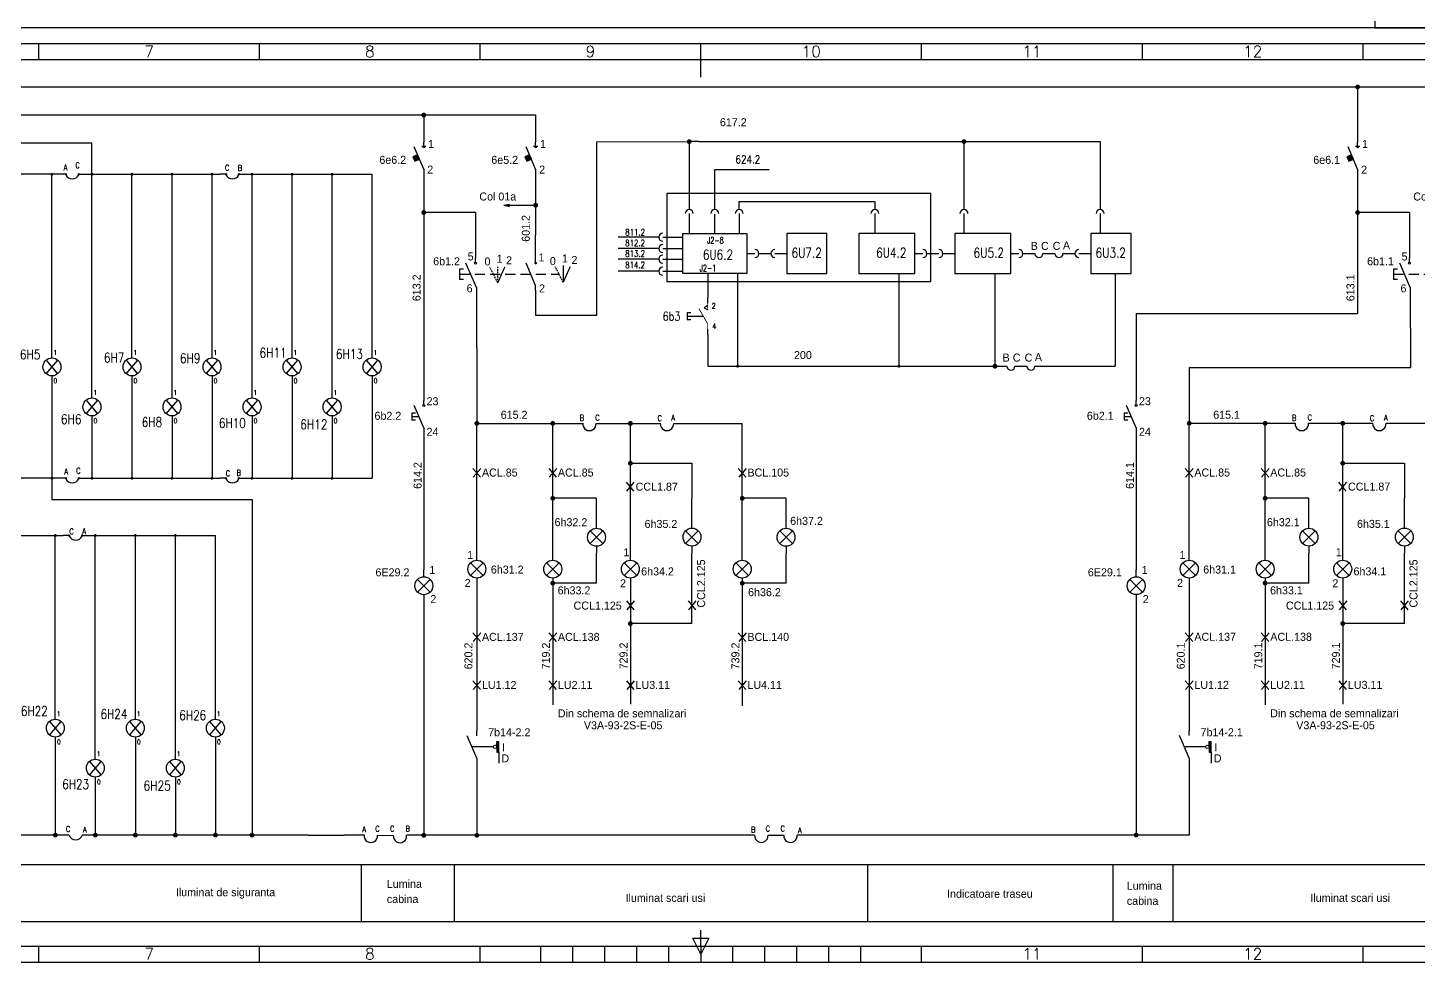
# Model space of a CAD drawing. Header units: millimetres. Extents: x 779 to 5457, y 14 to 905.
# Drawn here: x 1199.4 to 1633.7, y 313.4 to 607.9 of the extents above; entities that cross this region are included whole.
import ezdxf
from ezdxf.enums import TextEntityAlignment as Align

# ---------------------------------------------------------------- set-up
doc = ezdxf.new("R2010")
doc.units = ezdxf.units.MM
doc.linetypes.add('DASHED', pattern=[0.75, 0.5, -0.25])
doc.linetypes.add('HIDDEN2', pattern=[4.7625, 3.175, -1.5875])
doc.styles.add('ISO', font='SIMPLEX.shx')
doc.styles.add('ROMANS', font='ROMANS.shx', dxfattribs={"width": 0.8})

# ---------------------------------------------------------------- blocks, each defined once
blk = doc.blocks.new('6a4')
at = {"color": 70}
for p, q in [((-837.34, 287), (-837.34, 292)), ((-768.39, 287), (-768.39, 292)), ((-699.45, 287), (-699.45, 292)), ((-630.5, 281.53), (-630.5, 292)), ((-561.56, 287), (-561.56, 292)), ((-492.62, 287), (-492.62, 292)), ((-423.67, 287), (-423.67, 292)), ((-630.5, 10), (-630.5, 15)), ((-837.34, 5), (-837.34, 10)), ((-768.39, 5), (-768.39, 10)), ((-699.45, 5), (-699.45, 10)), ((-680.5, 5), (-680.5, 10)), ((-670.5, 5), (-670.5, 10)), ((-660.5, 5), (-660.5, 10)), ((-650.5, 5), (-650.5, 10)), ((-640.5, 5), (-640.5, 10)), ((-630.5, 7.5), (-633, 12.5)), ((-633, 12.5), (-628, 12.5)), ((-628, 12.5), (-630.5, 7.5)), ((-630.5, 10), (-630.5, 5)), ((-620.5, 5), (-620.5, 10)), ((-610.5, 5), (-610.5, 10)), ((-600.5, 5), (-600.5, 10)), ((-590.5, 5), (-590.5, 10)), ((-580.5, 5), (-580.5, 10)), ((-561.56, 5), (-561.56, 10)), ((-492.62, 5), (-492.62, 10)), ((-423.67, 5), (-423.67, 10))]:
    blk.add_line(p, q, dxfattribs=at)
at = {"color": 240}
for points in [[(0, 0), (0, 297), (-1261, 297), (-1261, 0)], [(-5, 5), (-5, 292), (-1256, 292), (-1256, 5)]]:
    blk.add_lwpolyline(points, close=True, dxfattribs=at)
at = {"color": 70}
blk.add_lwpolyline([(-1251, 287), (-1251, 10), (-10, 10), (-10, 287)], close=True, dxfattribs=at)
at = {"color": 50, "style": 'ISO'}
for s, p in [('7', (-802.86, 289.59)), ('8', (-733.92, 289.59)), ('9', (-664.98, 289.59)), ('10', (-596.03, 289.59)), ('11', (-527.09, 289.59)), ('12', (-458.14, 289.59)), ('7', (-802.86, 7.59)), ('8', (-733.92, 7.59)), ('11', (-527.09, 7.59)), ('12', (-458.14, 7.59))]:
    blk.add_text(s, height=3.5, dxfattribs=at).set_placement(p, align=Align.MIDDLE)
blk = doc.blocks.new('BILUTA')
at = {"linetype": 'Continuous', "flags": 128}
blk.add_lwpolyline([(-0.225, 0, 0.45, 0.45, 1), (0.225, 0, 0.45, 0.45, 1)], format="xyseb", close=True, dxfattribs=at)
blk = doc.blocks.new('BUT-REV')
at = {"linetype": 'Continuous'}
for p, q in [((0, -2.5), (0, 0)), ((0, -3.63), (-1.69, -4.63)), ((-1.69, -4.63), (0.01, -5.65)), ((-9.39, -6.89), (-9.39, -10.11)), ((-7.74, -6.89), (-9.39, -6.89)), ((-9.39, -8.5), (-2.27, -8.48)), ((-7.74, -10.11), (-9.39, -10.11)), ((0, -17), (0, -14.5))]:
    blk.add_line(p, q, dxfattribs=at)
at = {"linetype": 'Continuous', "const_width": 0.4, "flags": 128}
blk.add_lwpolyline([(0, -12), (-4.04, -5)], dxfattribs=at)
at = {"linetype": 'Continuous', "const_width": 0.4}
for points in [[(0, -5.71), (0, -2.5)], [(0, -14.5), (0, -12)]]:
    blk.add_lwpolyline(points, dxfattribs=at)
at = {"linetype": 'Continuous', "style": 'ROMANS', "width": 0.8}
for tag, p in [('1', (1.8, -5.02)), ('2', (2.09, -14.29))]:
    blk.add_attdef(tag, p, '', height=2.5, dxfattribs=at)
blk.add_attdef('P1', text='', height=4, dxfattribs=at).set_placement((-12.44, -8.54), align=Align.MIDDLE_RIGHT)

msp = doc.modelspace()

# ---------------------------------------------------------------- hatches: boundary and pattern name
for points in [[(1346.48, 384.9), (1345.88, 384.9), (1345.88, 383.23), (1346.48, 383.23)], [(1346.48, 383.23), (1345.88, 383.23), (1345.88, 381.55), (1346.48, 381.55)], [(1568.99, 384.92), (1568.4, 384.92), (1568.4, 383.24), (1568.99, 383.24)], [(1568.99, 383.24), (1568.4, 383.24), (1568.4, 381.56), (1568.99, 381.56)]]:
    msp.add_hatch(color=1).paths.add_polyline_path(points)

# ---------------------------------------------------------------- linework, layer by layer
at = {"color": 1}
for p, q in [((831.09, 589.49), (1304.25, 589.49)), ((1304.25, 589.49), (1373.42, 589.49)), ((1373.42, 589.49), (1649.71, 589.49)), ((1614.75, 589.46), (1614.75, 572.24)), ((1148.1, 580.7), (1280.72, 580.7)), ((1280.72, 580.7), (1358, 580.7)), ((1323.04, 580.67), (1323.04, 572.24)), ((1358, 580.7), (1358, 572.24)), ((1148.1, 572), (1206.91, 572)), ((1206.91, 572), (1219.41, 572)), ((1219.41, 494.67), (1219.41, 572)), ((1323.04, 563.74), (1320.04, 570.74)), ((1322.41, 570.99), (1323.67, 570.99)), ((1323.04, 570.99), (1323.04, 572.24)), ((1358, 563.74), (1355, 570.74)), ((1357.37, 570.99), (1358.63, 570.99)), ((1358, 570.99), (1358, 572.24)), ((1377.14, 572.34), (1405.6, 572.38)), ((1377.14, 561.37), (1377.14, 572.34)), ((1405.98, 572.38), (1405.98, 551.13)), ((1408.96, 572.38), (1405.98, 572.38)), ((1408.96, 572.38), (1534.29, 572.38)), ((1491.79, 572.38), (1491.79, 551.41)), ((1534.29, 572.38), (1534.29, 551.13)), ((1614.75, 563.74), (1611.75, 570.74)), ((1614.12, 570.99), (1615.38, 570.99)), ((1614.75, 570.99), (1614.75, 572.24)), ((1209.41, 562.17), (1155.72, 562.17)), ((1206.91, 507.17), (1206.91, 562.17)), ((1211.1, 562.17), (1209.41, 562.17)), ((1211.07, 562.42), (1211.48, 561.95)), ((1211.07, 561.95), (1211.46, 562.4)), ((1215.5, 562.42), (1215.1, 561.95)), ((1215.5, 561.95), (1215.12, 562.4)), ((1215.48, 562.17), (1219.41, 562.17)), ((1219.41, 562.17), (1259.41, 562.17)), ((1231.91, 507.17), (1231.91, 562.17)), ((1244.41, 494.67), (1244.41, 562.17)), ((1256.91, 507.17), (1256.91, 562.17)), ((1261.1, 562.17), (1259.41, 562.17)), ((1261.07, 562.42), (1261.48, 561.95)), ((1261.07, 561.95), (1261.46, 562.4)), ((1265.5, 562.42), (1265.1, 561.95)), ((1265.5, 561.95), (1265.12, 562.4)), ((1265.48, 562.17), (1269.41, 562.17)), ((1269.41, 494.67), (1269.41, 562.17)), ((1269.41, 562.17), (1306.91, 562.17)), ((1281.91, 507.17), (1281.91, 562.17)), ((1294.41, 494.67), (1294.41, 562.17)), ((1306.91, 507.17), (1306.91, 562.17)), ((1323.04, 563.74), (1323.04, 562.24)), ((1323.04, 562.24), (1323.04, 518.63)), ((1358, 562.24), (1357.99, 543.09)), ((1358, 563.74), (1358, 562.24)), ((1377.14, 542.97), (1377.14, 561.37)), ((1413.96, 563.68), (1430.96, 563.68)), ((1413.96, 551.13), (1413.96, 563.68)), ((1614.75, 563.74), (1614.75, 562.24)), ((1614.75, 562.24), (1614.75, 518.63)), ((1481.46, 556.13), (1398.96, 556.13)), ((1398.96, 556.13), (1398.96, 528.63)), ((1481.46, 528.63), (1481.46, 556.13)), ((1348.09, 552.48), (1349.88, 552.85)), ((1348.09, 552.48), (1357.99, 552.48)), ((1348.09, 552.48), (1349.88, 552.12)), ((1421.6, 553.63), (1463.96, 553.63)), ((1421.6, 551.13), (1421.6, 553.63)), ((1463.96, 553.63), (1463.96, 551.13)), ((1339.23, 550.23), (1323.04, 550.23)), ((1339.23, 550.23), (1339.23, 535.92)), ((1405.98, 549.88), (1405.98, 543.63)), ((1413.96, 543.63), (1413.96, 549.69)), ((1421.6, 549.88), (1421.6, 543.63)), ((1463.96, 549.88), (1463.96, 543.63)), ((1491.79, 549.88), (1491.79, 543.63)), ((1534.29, 549.88), (1534.29, 543.63)), ((1630.93, 550.22), (1614.75, 550.22)), ((1630.93, 550.22), (1630.93, 535.91)), ((1357.99, 535.93), (1357.99, 543.09)), ((1377.14, 518.17), (1377.14, 542.97)), ((1396.43, 542.51), (1383.76, 542.51)), ((1396.43, 538.94), (1383.76, 538.94)), ((1397.68, 542.51), (1403.93, 542.51)), ((1397.68, 538.94), (1403.93, 538.94)), ((1339.58, 526.58), (1336.23, 534.42)), ((1339.23, 534.67), (1339.23, 535.92)), ((1357.99, 527.43), (1354.99, 534.43)), ((1357.99, 534.68), (1357.99, 535.93)), ((1396.43, 535.64), (1383.76, 535.64)), ((1397.68, 535.64), (1403.93, 535.64)), ((1423.96, 537.38), (1426.46, 537.38)), ((1427.71, 537.38), (1431.46, 537.38)), ((1432.71, 537.38), (1436.46, 537.38)), ((1476.46, 537.38), (1478.96, 537.38)), ((1480.21, 537.38), (1483.96, 537.38)), ((1485.21, 537.38), (1488.96, 537.38)), ((1506.46, 537.38), (1508.96, 537.38)), ((1510.21, 537.38), (1513.96, 537.38)), ((1516.46, 537.38), (1520.21, 537.38)), ((1522.71, 537.38), (1526.46, 537.38)), ((1527.71, 537.38), (1531.46, 537.38)), ((1631.29, 526.58), (1627.93, 534.41)), ((1630.93, 534.66), (1630.93, 535.91)), ((1334.23, 532.53), (1334.23, 529.3)), ((1335.48, 532.53), (1334.23, 532.53)), ((1396.43, 531.87), (1383.76, 531.87)), ((1397.68, 531.87), (1403.93, 531.87)), ((1411.74, 531.13), (1411.74, 523.63)), ((1421.08, 531.13), (1421.08, 523.63)), ((1471.46, 531.13), (1471.46, 523.63)), ((1501.46, 531.13), (1501.46, 523.63)), ((1538.96, 531.13), (1538.96, 523.63)), ((1625.93, 532.52), (1625.93, 529.3)), ((1627.18, 532.52), (1625.93, 532.52)), ((1335.48, 529.3), (1334.23, 529.3)), ((1339.6, 507.99), (1339.58, 526.58)), ((1357.99, 525.93), (1357.99, 527.43)), ((1357.99, 525.93), (1357.99, 518.17)), ((1398.96, 528.63), (1481.46, 528.63)), ((1627.18, 529.3), (1625.93, 529.3)), ((1631.31, 501.81), (1631.29, 526.58)), ((1421.08, 523.63), (1421.08, 501.95)), ((1471.46, 523.63), (1471.46, 502.4)), ((1501.46, 523.63), (1501.46, 502.17)), ((1538.96, 523.63), (1538.96, 502.17)), ((1323.04, 518.63), (1323.04, 503.82)), ((1357.99, 518.17), (1377.14, 518.17)), ((1545.58, 518.63), (1545.58, 491.43)), ((1545.58, 518.63), (1614.75, 518.63)), ((1411.74, 512), (1411.74, 502.17)), ((1205.06, 504.08), (1208.68, 499.81)), ((1205.11, 499.82), (1208.75, 504.08)), ((1206.91, 504.77), (1206.91, 507.17)), ((1230.06, 504.08), (1233.68, 499.81)), ((1230.11, 499.82), (1233.75, 504.08)), ((1231.91, 504.77), (1231.91, 507.17)), ((1255.06, 504.08), (1258.68, 499.81)), ((1255.11, 499.82), (1258.75, 504.08)), ((1256.91, 504.77), (1256.91, 507.17)), ((1280.06, 504.08), (1283.68, 499.81)), ((1280.11, 499.82), (1283.75, 504.08)), ((1281.91, 504.77), (1281.91, 507.17)), ((1305.06, 504.08), (1308.68, 499.81)), ((1305.11, 499.82), (1308.75, 504.08)), ((1306.91, 504.77), (1306.91, 507.17)), ((1323.04, 503.82), (1323.05, 497.47)), ((1339.6, 507.99), (1339.61, 501.79)), ((1339.63, 501.79), (1339.63, 484.32)), ((1411.74, 502.17), (1505.21, 502.17)), ((1507.71, 502.17), (1511.46, 502.17)), ((1513.96, 502.17), (1538.96, 502.17)), ((1562.14, 501.81), (1562.14, 484.34)), ((1562.14, 501.81), (1631.31, 501.81)), ((1206.91, 499.17), (1206.91, 497.17)), ((1206.91, 497.17), (1206.91, 460.56)), ((1231.91, 499.17), (1231.91, 497.17)), ((1231.91, 497.17), (1231.91, 467.17)), ((1256.91, 499.17), (1256.91, 497.17)), ((1256.91, 497.17), (1256.91, 467.17)), ((1281.91, 499.17), (1281.91, 497.17)), ((1281.91, 497.17), (1281.91, 467.17)), ((1306.91, 499.17), (1306.91, 497.17)), ((1306.91, 497.17), (1306.91, 467.17)), ((1323.05, 497.47), (1323.07, 491.42)), ((1217.56, 491.58), (1221.18, 487.31)), ((1217.61, 487.32), (1221.25, 491.58)), ((1219.41, 492.27), (1219.41, 494.67)), ((1242.56, 491.58), (1246.18, 487.31)), ((1242.61, 487.32), (1246.25, 491.58)), ((1244.41, 492.27), (1244.41, 494.67)), ((1267.56, 491.58), (1271.18, 487.31)), ((1267.61, 487.32), (1271.25, 491.58)), ((1269.41, 492.27), (1269.41, 494.67)), ((1292.56, 491.58), (1296.18, 487.31)), ((1292.61, 487.32), (1296.25, 491.58)), ((1294.41, 492.27), (1294.41, 494.67)), ((1323.07, 490.17), (1323.07, 491.42)), ((1545.58, 490.18), (1545.58, 491.43)), ((1219.41, 486.67), (1219.41, 484.67)), ((1244.41, 486.67), (1244.41, 484.67)), ((1269.41, 486.67), (1269.41, 467.17)), ((1294.41, 486.67), (1294.41, 484.67)), ((1320.47, 487.51), (1319.32, 487.51)), ((1319.32, 487.51), (1319.32, 485.33)), ((1319.32, 486.42), (1321.57, 486.42)), ((1541.83, 487.52), (1541.83, 485.34)), ((1542.98, 487.52), (1541.83, 487.52)), ((1541.83, 486.43), (1544.08, 486.43)), ((1219.41, 484.67), (1219.41, 467.17)), ((1244.41, 484.67), (1244.41, 467.17)), ((1294.41, 484.67), (1294.41, 467.17)), ((1320.47, 485.33), (1319.32, 485.33)), ((1323.07, 482.92), (1323.07, 481.42)), ((1339.63, 441.57), (1339.63, 484.32)), ((1339.63, 484.32), (1347.83, 484.32)), ((1347.83, 484.32), (1372.69, 484.32)), ((1363.34, 441.57), (1363.34, 484.32)), ((1376.87, 484.32), (1396.93, 484.32)), ((1387.58, 441.57), (1387.58, 484.32)), ((1401.11, 484.32), (1422.53, 484.32)), ((1422.53, 441.57), (1422.53, 484.32)), ((1542.98, 485.34), (1541.83, 485.34)), ((1545.58, 482.93), (1545.58, 481.43)), ((1562.14, 441.58), (1562.14, 484.34)), ((1562.14, 484.34), (1570.34, 484.34)), ((1570.34, 484.34), (1595.2, 484.34)), ((1585.85, 441.58), (1585.85, 484.34)), ((1599.38, 484.34), (1619.44, 484.34)), ((1610.09, 441.58), (1610.09, 484.34)), ((1623.62, 484.34), (1645.04, 484.34)), ((1323.07, 481.42), (1323.07, 453.85)), ((1545.58, 481.43), (1545.58, 453.87)), ((1338.39, 470.23), (1340.73, 467.48)), ((1340.86, 470.23), (1338.52, 467.48)), ((1362.1, 470.23), (1364.45, 467.48)), ((1364.57, 470.23), (1362.23, 467.48)), ((1387.58, 471.86), (1406.83, 471.86)), ((1406.83, 471.86), (1406.83, 471.86)), ((1406.83, 471.86), (1406.83, 460.93)), ((1421.29, 470.23), (1423.64, 467.48)), ((1423.77, 470.23), (1421.42, 467.48)), ((1560.9, 470.24), (1563.24, 467.49)), ((1563.37, 470.24), (1561.03, 467.49)), ((1584.61, 470.24), (1586.96, 467.49)), ((1587.09, 470.24), (1584.74, 467.49)), ((1610.09, 471.87), (1629.34, 471.87)), ((1629.34, 471.87), (1629.34, 460.94)), ((1629.34, 471.87), (1629.34, 471.87)), ((1209.41, 467.17), (1148.1, 467.17)), ((1211.1, 467.17), (1209.41, 467.17)), ((1211.07, 467.42), (1211.48, 466.95)), ((1211.07, 466.95), (1211.46, 467.4)), ((1215.5, 467.42), (1215.1, 466.95)), ((1215.5, 466.95), (1215.12, 467.4)), ((1215.48, 467.17), (1219.41, 467.17)), ((1219.41, 467.17), (1259.41, 467.17)), ((1261.1, 467.17), (1259.41, 467.17)), ((1261.07, 467.42), (1261.48, 466.95)), ((1261.07, 466.95), (1261.46, 467.4)), ((1265.5, 467.42), (1265.1, 466.95)), ((1265.5, 466.95), (1265.12, 467.4)), ((1265.48, 467.17), (1269.41, 467.17)), ((1269.41, 467.17), (1306.91, 467.17)), ((1386.24, 465.9), (1388.58, 463.15)), ((1388.71, 465.9), (1386.36, 463.15)), ((1608.75, 465.91), (1611.09, 463.16)), ((1611.22, 465.91), (1608.88, 463.16)), ((1206.91, 460.56), (1269.41, 460.56)), ((1269.41, 460.56), (1269.41, 355.66)), ((1377.01, 460.9), (1363.34, 460.9)), ((1377.01, 451.54), (1377.01, 460.9)), ((1406.83, 451.58), (1406.83, 460.93)), ((1436.2, 460.9), (1422.53, 460.9)), ((1436.2, 451.54), (1436.2, 460.9)), ((1599.52, 460.91), (1585.85, 460.91)), ((1599.52, 451.56), (1599.52, 460.91)), ((1629.34, 451.59), (1629.34, 460.94)), ((1323.07, 453.85), (1323.07, 438.59)), ((1545.58, 453.87), (1545.58, 438.6)), ((1170.46, 449.28), (1210.46, 449.28)), ((1207.96, 394.28), (1207.96, 449.28)), ((1212.15, 449.28), (1210.46, 449.28)), ((1212.13, 449.53), (1212.53, 449.07)), ((1212.13, 449.07), (1212.51, 449.51)), ((1216.56, 449.53), (1216.15, 449.07)), ((1216.56, 449.07), (1216.17, 449.51)), ((1216.53, 449.28), (1220.46, 449.28)), ((1220.46, 381.78), (1220.46, 449.28)), ((1220.46, 449.28), (1257.96, 449.28)), ((1232.96, 394.28), (1232.96, 449.28)), ((1245.46, 381.78), (1245.46, 449.28)), ((1257.96, 394.28), (1257.96, 449.28)), ((1378.99, 446.76), (1375.03, 450.72)), ((1378.99, 450.72), (1375.03, 446.76)), ((1408.81, 450.75), (1404.85, 446.8)), ((1408.81, 446.8), (1404.85, 450.75)), ((1438.18, 450.72), (1434.22, 446.76)), ((1438.18, 446.76), (1434.22, 450.72)), ((1601.5, 450.74), (1597.54, 446.78)), ((1601.5, 446.78), (1597.54, 450.74)), ((1631.32, 446.81), (1627.36, 450.77)), ((1631.32, 450.77), (1627.36, 446.81)), ((1377.01, 445.94), (1377.01, 443.74)), ((1377.01, 434.39), (1377.01, 443.74)), ((1406.83, 445.98), (1406.83, 443.77)), ((1406.83, 421.75), (1406.83, 443.77)), ((1436.2, 445.94), (1436.2, 443.74)), ((1436.2, 434.39), (1436.2, 443.74)), ((1599.52, 445.96), (1599.52, 443.76)), ((1599.52, 434.4), (1599.52, 443.76)), ((1629.34, 445.99), (1629.34, 443.79)), ((1629.34, 421.77), (1629.34, 443.79)), ((1341.61, 436.79), (1337.65, 440.75)), ((1341.61, 440.75), (1337.65, 436.79)), ((1365.32, 440.75), (1361.36, 436.79)), ((1365.32, 436.79), (1361.36, 440.75)), ((1389.56, 436.79), (1385.6, 440.75)), ((1389.56, 440.75), (1385.6, 436.79)), ((1424.51, 436.79), (1420.55, 440.75)), ((1424.51, 440.75), (1420.55, 436.79)), ((1564.12, 440.76), (1560.16, 436.8)), ((1564.12, 436.8), (1560.16, 440.76)), ((1587.83, 436.8), (1583.87, 440.76)), ((1587.83, 440.76), (1583.87, 436.8)), ((1612.07, 440.76), (1608.11, 436.8)), ((1612.07, 436.8), (1608.11, 440.76)), ((1325.05, 431.61), (1321.09, 435.57)), ((1325.05, 435.57), (1321.09, 431.61)), ((1323.07, 436.39), (1323.07, 438.59)), ((1339.63, 435.97), (1339.63, 433.77)), ((1363.34, 435.97), (1363.34, 433.77)), ((1377.01, 434.39), (1363.34, 434.39)), ((1387.58, 435.97), (1387.58, 433.77)), ((1422.53, 435.97), (1422.53, 433.77)), ((1436.2, 434.39), (1422.53, 434.39)), ((1547.56, 435.58), (1543.6, 431.62)), ((1547.56, 431.62), (1543.6, 435.58)), ((1545.58, 436.4), (1545.58, 438.6)), ((1562.14, 435.98), (1562.14, 433.78)), ((1585.85, 435.98), (1585.85, 433.78)), ((1599.52, 434.4), (1585.85, 434.4)), ((1610.09, 435.98), (1610.09, 433.78)), ((1323.07, 430.79), (1323.07, 355.62)), ((1339.63, 433.77), (1339.63, 388.23)), ((1363.34, 433.77), (1363.34, 396.32)), ((1387.58, 433.77), (1387.58, 396.55)), ((1422.53, 433.77), (1422.53, 396.1)), ((1545.58, 430.8), (1545.58, 355.63)), ((1562.14, 433.78), (1562.14, 388.24)), ((1585.85, 433.78), (1585.85, 396.34)), ((1610.09, 433.78), (1610.09, 396.56)), ((1386.35, 428.84), (1388.69, 426.09)), ((1388.82, 428.84), (1386.47, 426.09)), ((1405.6, 428.84), (1407.94, 426.09)), ((1408.07, 428.84), (1405.73, 426.09)), ((1608.86, 428.85), (1611.2, 426.1)), ((1611.33, 428.85), (1608.99, 426.1)), ((1628.11, 428.85), (1630.45, 426.1)), ((1630.58, 428.85), (1628.24, 426.1)), ((1406.83, 421.75), (1387.58, 421.75)), ((1629.34, 421.77), (1610.09, 421.77)), ((1338.39, 418.88), (1340.73, 416.13)), ((1340.86, 418.88), (1338.52, 416.13)), ((1362.1, 418.88), (1364.45, 416.13)), ((1364.57, 418.88), (1362.23, 416.13)), ((1421.29, 418.88), (1423.64, 416.13)), ((1423.77, 418.88), (1421.42, 416.13)), ((1560.9, 418.89), (1563.24, 416.14)), ((1563.37, 418.89), (1561.03, 416.14)), ((1584.61, 418.89), (1586.96, 416.14)), ((1587.09, 418.89), (1584.74, 416.14)), ((1338.39, 403.86), (1340.73, 401.11)), ((1340.86, 403.86), (1338.52, 401.11)), ((1362.1, 403.86), (1364.45, 401.11)), ((1364.58, 403.86), (1362.23, 401.11)), ((1386.35, 403.86), (1388.69, 401.11)), ((1388.82, 403.86), (1386.47, 401.11)), ((1421.3, 403.86), (1423.64, 401.11)), ((1423.77, 403.86), (1421.42, 401.11)), ((1560.9, 403.87), (1563.25, 401.12)), ((1563.37, 403.87), (1561.03, 401.12)), ((1584.62, 403.87), (1586.96, 401.12)), ((1587.09, 403.87), (1584.74, 401.12)), ((1608.86, 403.87), (1611.2, 401.12)), ((1611.33, 403.87), (1608.99, 401.12)), ((1206.12, 391.2), (1209.74, 386.93)), ((1206.17, 386.94), (1209.81, 391.19)), ((1207.96, 391.89), (1207.96, 394.28)), ((1231.12, 391.2), (1234.74, 386.93)), ((1231.17, 386.94), (1234.81, 391.19)), ((1232.96, 391.89), (1232.96, 394.28)), ((1256.12, 391.2), (1259.74, 386.93)), ((1256.17, 386.94), (1259.81, 391.19)), ((1257.96, 391.89), (1257.96, 394.28)), ((1339.63, 379.73), (1336.63, 386.73)), ((1339.63, 386.73), (1339.63, 388.23)), ((1562.14, 379.74), (1559.14, 386.74)), ((1562.14, 386.74), (1562.14, 388.24)), ((1207.96, 386.29), (1207.96, 384.28)), ((1207.96, 384.28), (1207.96, 355.66)), ((1232.96, 386.29), (1232.96, 384.28)), ((1232.96, 384.28), (1232.96, 355.66)), ((1257.96, 386.29), (1257.96, 384.28)), ((1257.96, 384.28), (1257.96, 355.66)), ((1344.76, 383.23), (1338.13, 383.23)), ((1345.88, 383.23), (1345.88, 384.9)), ((1345.88, 384.9), (1346.48, 384.9)), ((1346.48, 383.23), (1345.88, 383.23)), ((1346.48, 383.23), (1345.88, 383.23)), ((1345.88, 383.23), (1345.88, 381.55)), ((1346.48, 381.53), (1346.48, 384.9)), ((1567.27, 383.24), (1560.64, 383.24)), ((1568.4, 384.92), (1568.99, 384.92)), ((1568.4, 383.24), (1568.4, 384.92)), ((1568.4, 383.24), (1568.4, 381.56)), ((1568.99, 383.24), (1568.4, 383.24)), ((1568.99, 383.24), (1568.4, 383.24)), ((1568.99, 381.54), (1568.99, 384.92)), ((1218.62, 378.7), (1222.24, 374.43)), ((1218.67, 374.44), (1222.31, 378.69)), ((1220.46, 379.39), (1220.46, 381.78)), ((1243.62, 378.7), (1247.24, 374.43)), ((1243.67, 374.44), (1247.31, 378.69)), ((1245.46, 379.39), (1245.46, 381.78)), ((1339.63, 379.73), (1339.63, 355.62)), ((1345.88, 381.55), (1346.48, 381.55)), ((1346.48, 381.53), (1346.48, 378.15)), ((1562.14, 379.74), (1562.14, 355.63)), ((1568.4, 381.56), (1568.99, 381.56)), ((1568.99, 381.54), (1568.99, 378.16)), ((1220.46, 373.79), (1220.46, 371.78)), ((1245.46, 373.79), (1245.46, 371.78)), ((1220.46, 371.78), (1220.46, 355.66)), ((1245.46, 371.78), (1245.46, 355.66)), ((1212.26, 355.66), (1166.38, 355.66)), ((1286.89, 355.66), (1216.38, 355.66)), ((1286.89, 355.66), (1298.14, 355.62)), ((1304.42, 355.62), (1298.14, 355.62)), ((1308.61, 355.61), (1313.53, 355.58)), ((1332.53, 355.62), (1317.71, 355.62)), ((1426.4, 355.62), (1332.53, 355.62)), ((1430.59, 355.65), (1435.51, 355.62)), ((1562.14, 355.66), (1439.69, 355.66)), ((816.83, 346.49), (1743.49, 346.49)), ((1303.54, 346.49), (1303.54, 328.55)), ((1332.52, 346.49), (1332.52, 328.55)), ((1461.6, 346.49), (1461.6, 328.55)), ((1538.26, 346.49), (1538.26, 328.55)), ((1556.99, 346.49), (1556.99, 328.55)), ((1743.49, 328.55), (816.83, 328.55))]:
    msp.add_line(p, q, dxfattribs=at)
at = {"color": 1, "linetype": 'HIDDEN2'}
for p, q in [((1334.23, 530.92), (1365.31, 530.94)), ((1625.93, 530.91), (1657.02, 530.93))]:
    msp.add_line(p, q, dxfattribs=at)
at = {"color": 1, "linetype": 'DASHED'}
for p, q in [((1346.17, 528.28), (1343.73, 533.11)), ((1346.17, 528.28), (1346.17, 533.57)), ((1366.6, 528.39), (1364.16, 533.22))]:
    msp.add_line(p, q, dxfattribs=at)
at = {"color": 1, "const_width": 0.75}
for points in [[(1614.37, 589.46, 1), (1615.12, 589.46, 1)], [(1322.67, 580.67, 1), (1323.42, 580.67, 1)], [(1405.6, 572.38, 1), (1406.35, 572.38, 1)], [(1491.42, 572.38, 1), (1492.17, 572.38, 1)], [(1357.62, 552.48, 1), (1358.37, 552.48, 1)], [(1322.67, 550.23, 1), (1323.42, 550.23, 1)], [(1614.37, 550.22, 1), (1615.12, 550.22, 1)], [(1501.09, 502.17, 1), (1501.84, 502.17, 1)], [(1339.25, 484.32, 1), (1340, 484.32, 1)], [(1362.97, 484.32, 1), (1363.72, 484.32, 1)], [(1387.21, 484.32, 1), (1387.96, 484.32, 1)], [(1561.76, 484.34, 1), (1562.51, 484.34, 1)], [(1585.48, 484.34, 1), (1586.23, 484.34, 1)], [(1609.72, 484.34, 1), (1610.47, 484.34, 1)], [(1387.21, 471.86, 1), (1387.96, 471.86, 1)], [(1609.72, 471.87, 1), (1610.47, 471.87, 1)], [(1362.97, 460.9, 1), (1363.72, 460.9, 1)], [(1422.16, 460.9, 1), (1422.91, 460.9, 1)], [(1585.48, 460.91, 1), (1586.23, 460.91, 1)], [(1362.97, 434.39, 1), (1363.72, 434.39, 1)], [(1422.16, 434.39, 1), (1422.91, 434.39, 1)], [(1585.48, 434.4, 1), (1586.23, 434.4, 1)], [(1387.21, 421.75, 1), (1387.96, 421.75, 1)], [(1609.72, 421.77, 1), (1610.47, 421.77, 1)], [(1207.59, 355.66, 1), (1208.34, 355.66, 1)], [(1220.09, 355.66, 1), (1220.84, 355.66, 1)], [(1232.59, 355.66, 1), (1233.34, 355.66, 1)], [(1245.09, 355.66, 1), (1245.84, 355.66, 1)], [(1257.59, 355.66, 1), (1258.34, 355.66, 1)], [(1269.03, 355.66, 1), (1269.78, 355.66, 1)], [(1322.69, 355.62, 1), (1323.44, 355.62, 1)], [(1339.25, 355.62, 1), (1340, 355.62, 1)], [(1545.2, 355.66, 1), (1545.95, 355.66, 1)]]:
    msp.add_lwpolyline(points, format="xyb", close=True, dxfattribs=at)
at = {"color": 1, "flags": 128}
for points in [[(1321.73, 566.85), (1321.09, 568.27), (1319.68, 567.64), (1320.31, 566.22)], [(1356.69, 566.85), (1356.05, 568.27), (1354.64, 567.64), (1355.27, 566.22)], [(1613.43, 566.85), (1612.8, 568.27), (1611.38, 567.63), (1612.02, 566.22)], [(1423.96, 543.63), (1423.96, 531.13), (1403.96, 531.13), (1403.96, 543.63)], [(1436.46, 543.63), (1436.46, 531.13), (1448.96, 531.13), (1448.96, 543.63)], [(1458.96, 543.63), (1458.96, 531.13), (1476.46, 531.13), (1476.46, 543.63)], [(1488.96, 543.63), (1488.96, 531.13), (1506.46, 531.13), (1506.46, 543.63)], [(1531.46, 543.63), (1531.46, 531.13), (1543.96, 531.13), (1543.96, 543.63)]]:
    msp.add_lwpolyline(points, close=True, dxfattribs=at)
at = {"color": 1, "const_width": 0.4, "flags": 128}
for points in [[(1346.17, 528.28), (1348.37, 533.23)], [(1366.6, 528.39), (1368.8, 533.33)]]:
    msp.add_lwpolyline(points, dxfattribs=at)
at = {"color": 1, "const_width": 0.4}
msp.add_lwpolyline([(1366.6, 528.39), (1366.6, 533.68)], dxfattribs=at)
at = {"color": 1, "flags": 128}
for points in [[(1323.07, 482.92), (1320.07, 489.92)], [(1545.58, 482.93), (1542.58, 489.93)]]:
    msp.add_lwpolyline(points, dxfattribs=at)
at = {"color": 1}
for centre, radius in [((1323.04, 570.72), 0.273), ((1358, 570.72), 0.273), ((1614.75, 570.72), 0.273), ((1211.25, 562.17), 0.152), ((1215.33, 562.17), 0.152), ((1261.25, 562.17), 0.152), ((1265.33, 562.17), 0.152), ((1339.23, 534.39), 0.273), ((1357.99, 534.41), 0.273), ((1630.93, 534.39), 0.273), ((1206.91, 501.97), 2.8), ((1231.91, 501.97), 2.8), ((1256.91, 501.97), 2.8), ((1281.91, 501.97), 2.8), ((1306.91, 501.97), 2.8), ((1219.41, 489.47), 2.8), ((1244.41, 489.47), 2.8), ((1269.41, 489.47), 2.8), ((1294.41, 489.47), 2.8), ((1323.07, 489.9), 0.273), ((1545.58, 489.91), 0.273), ((1211.25, 467.17), 0.152), ((1215.33, 467.17), 0.152), ((1261.25, 467.17), 0.152), ((1265.33, 467.17), 0.152), ((1212.3, 449.28), 0.152), ((1216.38, 449.28), 0.152), ((1377.01, 448.74), 2.8), ((1406.83, 448.78), 2.8), ((1436.2, 448.74), 2.8), ((1599.52, 448.76), 2.8), ((1629.34, 448.79), 2.8), ((1339.63, 438.77), 2.8), ((1363.34, 438.77), 2.8), ((1387.58, 438.77), 2.8), ((1422.53, 438.77), 2.8), ((1562.14, 438.78), 2.8), ((1585.85, 438.78), 2.8), ((1610.09, 438.78), 2.8), ((1323.07, 433.59), 2.8), ((1545.58, 433.6), 2.8), ((1207.96, 389.09), 2.8), ((1232.96, 389.09), 2.8), ((1257.96, 389.09), 2.8), ((1345.32, 383.23), 0.559), ((1567.83, 383.24), 0.559), ((1220.46, 376.59), 2.8), ((1245.46, 376.59), 2.8)]:
    msp.add_circle(centre, radius, dxfattribs=at)
for centre, radius, start, end in [((1213.27, 562.9), 2.18, 203.689, 336.5614), ((1263.27, 562.9), 2.18, 203.689, 336.5614), ((1405.98, 549.88), 1.25, 0, 180), ((1413.96, 549.88), 1.25, 0, 180), ((1421.6, 549.88), 1.25, 0, 180), ((1463.96, 549.88), 1.25, 0, 180), ((1491.79, 549.88), 1.25, 0, 180), ((1534.29, 549.88), 1.25, 0, 180), ((1397.68, 542.51), 1.25, 90, 270), ((1397.68, 538.94), 1.25, 90, 270), ((1426.46, 537.38), 1.25, 270, 90), ((1432.71, 537.38), 1.25, 90, 270), ((1478.96, 537.38), 1.25, 270, 90), ((1483.96, 537.38), 1.25, 270, 90), ((1508.96, 537.38), 1.25, 270, 90), ((1527.71, 537.38), 1.25, 90, 270), ((1397.68, 535.64), 1.25, 90, 270), ((1515.21, 537.38), 1.25, 180, 0), ((1521.46, 537.38), 1.25, 180, 0), ((1397.68, 531.87), 1.25, 90, 270), ((1506.46, 502.17), 1.25, 180, 0), ((1512.71, 502.17), 1.25, 180, 0), ((1374.78, 484.15), 2.1, 174.7903, 4.808), ((1399.02, 484.15), 2.1, 174.7903, 4.808), ((1597.29, 484.16), 2.1, 174.7903, 4.808), ((1621.53, 484.16), 2.1, 174.7903, 4.808), ((1213.27, 467.9), 2.18, 203.689, 336.5614), ((1263.27, 467.9), 2.18, 203.689, 336.5614), ((1214.32, 450.01), 2.18, 203.689, 336.5614), ((1214.32, 356.38), 2.18, 199.2151, 340.7849), ((1306.52, 355.43), 2.1, 174.7903, 4.808), ((1315.62, 355.39), 2.1, 174.7903, 6.4223), ((1428.49, 355.47), 2.1, 174.7903, 4.808), ((1437.6, 355.43), 2.1, 174.7903, 6.4223)]:
    msp.add_arc(centre, radius, start, end, dxfattribs=at)
for points in [[(1320.31, 566.22), (1319.68, 567.64), (1321.73, 566.85), (1321.09, 568.27)], [(1355.27, 566.22), (1354.64, 567.64), (1356.69, 566.85), (1356.05, 568.27)], [(1612.02, 566.22), (1611.38, 567.63), (1613.43, 566.85), (1612.8, 568.27)]]:
    msp.add_solid(points, dxfattribs=at)

# ---------------------------------------------------------------- block references
for name, p in [('6a4', (2881.12, 607.94)), ('6a4', (2040.12, 310.94)), ('BILUTA', (1206.91, 562.17)), ('BILUTA', (1219.41, 562.17)), ('BILUTA', (1231.91, 562.17)), ('BILUTA', (1244.41, 562.17)), ('BILUTA', (1256.91, 562.17)), ('BILUTA', (1269.41, 562.17)), ('BILUTA', (1281.91, 562.17)), ('BILUTA', (1294.41, 562.17)), ('BILUTA', (1421.08, 502.17)), ('BILUTA', (1471.46, 502.17)), ('BILUTA', (1206.91, 467.17)), ('BILUTA', (1219.41, 467.17)), ('BILUTA', (1231.91, 467.17)), ('BILUTA', (1244.41, 467.17)), ('BILUTA', (1256.91, 467.17)), ('BILUTA', (1269.41, 467.17)), ('BILUTA', (1281.91, 467.17)), ('BILUTA', (1294.41, 467.17)), ('BILUTA', (1207.96, 449.28)), ('BILUTA', (1220.46, 449.28)), ('BILUTA', (1232.96, 449.28)), ('BILUTA', (1245.46, 449.28))]:
    msp.add_blockref(name, p, dxfattribs=at)
at = {"color": 1, "xscale": 0.6839999999999691, "yscale": 0.6839999999999691, "zscale": 0.6839999999999691}
msp.add_blockref('BUT-REV', (1411.74, 523.63), dxfattribs=at).add_auto_attribs({'P1': '6b3', '2': '4', '1': '2'})

# ---------------------------------------------------------------- texts
at = {"color": 1}
for s, p in [('617.2', (1415.55, 577.18)), ('1', (1324.41, 570.39)), ('1', (1359.37, 570.39)), ('1', (1616.12, 570.39)), ('6e6.2', (1309.18, 565.42)), ('2', (1324.14, 562.38)), ('6e5.2', (1344.15, 565.42)), ('2', (1359.1, 562.38)), ('6e6.1', (1600.89, 565.42)), ('2', (1615.84, 562.37)), ('Col 01a', (1340.41, 553.97)), ('Col 01a', (1632.12, 553.97)), ('B', (1512.63, 538.53)), ('C', (1515.83, 538.53)), ('C', (1519.5, 538.53)), ('A', (1522.7, 538.69)), ('6b1.2', (1325.99, 533.73)), ('5', (1336.77, 535.24)), ('0', (1342.01, 533.68)), ('1', (1345.8, 534.5)), ('2', (1348.75, 534.03)), ('1', (1358.89, 534.91)), ('0', (1362.44, 533.78)), ('1', (1366.23, 534.61)), ('2', (1369.19, 534.14)), ('6b1.1', (1617.7, 533.73)), ('5', (1628.48, 535.23)), ('6', (1336.43, 525.28)), ('2', (1359.06, 525.25)), ('6', (1628.13, 525.27)), ('200', (1438.69, 504.42)), ('B', (1503.84, 503.63)), ('C', (1507.04, 503.63)), ('C', (1510.72, 503.63)), ('A', (1513.91, 503.79)), ('23', (1323.93, 489.99)), ('23', (1546.44, 490)), ('6b2.2', (1307.66, 485.44)), ('615.2', (1347.1, 485.75)), ('6b2.1', (1530.17, 485.45)), ('615.1', (1569.62, 485.77)), ('24', (1323.93, 480.43)), ('24', (1546.44, 480.44)), ('ACL.85', (1341.23, 467.71)), ('ACL.85', (1364.95, 467.71)), ('BCL.105', (1424.14, 467.71)), ('ACL.85', (1563.74, 467.72)), ('ACL.85', (1587.46, 467.72)), ('CCL1.87', (1389.22, 463.3)), ('CCL1.87', (1611.74, 463.31)), ('6h32.2', (1363.9, 452.19)), ('6h35.2', (1392.02, 451.65)), ('6h37.2', (1437.5, 452.61)), ('6h32.1', (1586.41, 452.2)), ('6h35.1', (1614.54, 451.67)), ('1', (1336.6, 441.93)), ('1', (1385.42, 442.79)), ('1', (1559.11, 441.94)), ('1', (1607.93, 442.81)), ('6E29.2', (1307.97, 436.53)), ('1', (1324.78, 437.28)), ('6h31.2', (1344.01, 437.39)), ('6h34.2', (1390.95, 436.81)), ('6E29.1', (1530.48, 436.54)), ('1', (1547.3, 437.29)), ('6h31.1', (1566.52, 437.4)), ('6h34.1', (1613.46, 436.83)), ('2', (1335.82, 433.22)), ('2', (1384.35, 433.08)), ('2', (1558.33, 433.24)), ('2', (1606.86, 433.09)), ('2', (1325.11, 428.15)), ('6h33.2', (1364.87, 430.88)), ('6h36.2', (1424.35, 430.32)), ('2', (1547.62, 428.16)), ('6h33.1', (1587.39, 430.9)), ('CCL1.125', (1369.83, 426.13)), ('CCL1.125', (1592.34, 426.14)), ('ACL.137', (1341.23, 416.35)), ('ACL.138', (1364.95, 416.35)), ('BCL.140', (1424.14, 416.35)), ('ACL.137', (1563.74, 416.37)), ('ACL.138', (1587.46, 416.37)), ('LU1.12', (1341.23, 401.33)), ('LU2.11', (1364.95, 401.33)), ('LU3.11', (1389.19, 401.33)), ('LU4.11', (1424.14, 401.33)), ('LU1.12', (1563.75, 401.35)), ('LU2.11', (1587.46, 401.35)), ('LU3.11', (1611.7, 401.35)), ('Din schema de semnalizari', (1364.93, 392.46)), ('V3A-93-2S-E-05', (1373.06, 388.73)), ('Din schema de semnalizari', (1587.44, 392.48)), ('V3A-93-2S-E-05', (1595.57, 388.74)), ('7b14-2.2', (1343.16, 386.54)), ('7b14-2.1', (1565.68, 386.55)), ('I', (1347.53, 381.8)), ('I', (1570.04, 381.81)), ('D', (1347.3, 378.38)), ('D', (1569.81, 378.4)), ('Iluminat de siguranta', (1245.62, 336.56)), ('Lumina', (1311.51, 339.18)), ('Lumina', (1542.65, 338.59)), ('cabina', (1311.52, 334.44)), ('Iluminat scari usi', (1386.07, 334.8)), ('Indicatoare traseu', (1486.5, 336.08)), ('cabina', (1542.66, 333.85)), ('Iluminat scari usi', (1599.98, 334.8))]:
    msp.add_text(s, height=2.5, dxfattribs=at).set_placement(p)
at = {"color": 1, "style": 'ROMANS'}
for s, height, width, p in [('A', 1.8, 0.8, (1210.53, 563.37)), ('C', 1.8, 0.8, (1214.25, 564.09)), ('C', 1.8, 0.8, (1260.97, 563.3)), ('B', 1.8, 0.8, (1264.96, 563.24)), ('624.2', 2.5, 0.8, (1420.43, 565.57)), ('811.2', 2, 0.8, (1385.97, 543.06)), ('812.2', 2, 0.8, (1385.97, 539.69)), ('6U6.2', 3, 0.8, (1410.21, 535.54)), ('J2-8', 2, 0.7, (1411.55, 540.51)), ('6U7.2', 3, 0.8, (1437.91, 536.13)), ('6U4.2', 3, 0.8, (1464.34, 536.13)), ('6U5.2', 3, 0.8, (1494.81, 536.13)), ('6U3.2', 3, 0.8, (1532.91, 536.13)), ('813.2', 2, 0.8, (1385.97, 536.39)), ('814.2', 2, 0.8, (1385.97, 532.82)), ('J2-1', 2, 0.7, (1409.22, 531.82)), ('B', 1.8, 0.8, (1371.76, 485.14)), ('C', 1.8, 0.8, (1376.62, 485.22)), ('C', 1.8, 0.8, (1396.07, 485.02)), ('A', 1.8, 0.8, (1400.41, 485.18)), ('B', 1.8, 0.8, (1594.28, 485.15)), ('C', 1.8, 0.8, (1599.13, 485.24)), ('C', 1.8, 0.8, (1618.59, 485.03)), ('A', 1.8, 0.8, (1622.93, 485.19)), ('A', 1.8, 0.8, (1210.74, 468.39)), ('C', 1.8, 0.8, (1214.47, 468.6)), ('C', 1.8, 0.8, (1261.19, 467.82)), ('B', 1.8, 0.8, (1264.57, 467.98)), ('C', 1.8, 0.8, (1212.35, 449.65)), ('A', 1.8, 0.8, (1216.37, 449.73)), ('C', 1.8, 0.8, (1211.28, 356.66)), ('A', 1.8, 0.8, (1216.59, 356.47)), ('A', 1.8, 0.8, (1303.89, 356.56)), ('C', 1.8, 0.8, (1307.87, 356.74)), ('C', 1.8, 0.8, (1312.52, 356.74)), ('B', 1.8, 0.8, (1317.35, 356.77)), ('B', 1.8, 0.8, (1425.31, 356.47)), ('C', 1.8, 0.8, (1429.85, 356.79)), ('C', 1.8, 0.8, (1434.5, 356.79)), ('A', 1.8, 0.8, (1439.89, 356.25))]:
    msp.add_text(s, height=height, dxfattribs=dict(at, width=width)).set_placement(p)
at = {"color": 1}
for s, p in [('601.2', (1356.17, 541.08)), ('613.2', (1322.05, 522.51)), ('613.1', (1613.75, 522.5)), ('614.2', (1322.36, 463.85)), ('614.1', (1544.87, 463.86)), ('CCL2.125', (1410.93, 426.75)), ('CCL2.125', (1633.44, 426.76)), ('620.2', (1338.24, 407.45)), ('719.2', (1362.45, 407.45)), ('729.2', (1386.69, 407.45)), ('739.2', (1421.64, 407.45)), ('620.1', (1560.75, 407.46)), ('719.1', (1584.96, 407.46)), ('729.1', (1609.2, 407.46))]:
    msp.add_text(s, height=2.5, rotation=90, dxfattribs=at).set_placement(p)
at = {"color": 1, "style": 'ROMANS', "width": 0.8}
for tag, p, s, height in [('6H5', (1196.91, 504.34), 'H1', 3), ('1', (1207.37, 505.72), '1', 1.5), ('6H7', (1223.13, 503.36), 'H1', 3), ('1', (1232.37, 505.72), '1', 1.5), ('6H9', (1246.91, 503.17), 'H1', 3), ('1', (1257.37, 505.72), '1', 1.5), ('6H11', (1271.78, 504.88), 'H1', 3), ('1', (1282.37, 505.72), '1', 1.5), ('6H13', (1295.62, 504.49), 'H1', 3), ('1', (1307.37, 505.72), '1', 1.5), ('0', (1207.41, 496.92), '0', 1.5), ('0', (1232.41, 496.92), '0', 1.5), ('0', (1257.41, 496.92), '0', 1.5), ('0', (1282.41, 496.92), '0', 1.5), ('0', (1307.41, 496.92), '0', 1.5), ('1', (1219.87, 493.22), '1', 1.5), ('1', (1244.87, 493.22), '1', 1.5), ('1', (1269.87, 493.22), '1', 1.5), ('1', (1294.87, 493.22), '1', 1.5), ('6H6', (1209.73, 484.12), 'H1', 3), ('0', (1219.91, 484.42), '0', 1.5), ('6H8', (1234.95, 483.22), 'H1', 3), ('0', (1244.91, 484.42), '0', 1.5), ('6H10', (1259.05, 482.94), 'H1', 3), ('0', (1269.91, 484.42), '0', 1.5), ('6H12', (1284.5, 482.49), 'H1', 3), ('0', (1294.91, 484.42), '0', 1.5), ('6H22', (1197.2, 392.93), 'H1', 3), ('1', (1208.42, 392.83), '1', 1.5), ('6H24', (1222.07, 391.99), 'H1', 3), ('1', (1233.42, 392.83), '1', 1.5), ('6H26', (1246.67, 391.61), 'H1', 3), ('1', (1258.42, 392.83), '1', 1.5), ('0', (1208.47, 384.03), '0', 1.5), ('0', (1233.47, 384.03), '0', 1.5), ('0', (1258.47, 384.03), '0', 1.5), ('1', (1220.92, 380.33), '1', 1.5), ('1', (1245.92, 380.33), '1', 1.5), ('6H23', (1210.11, 370.06), 'H1', 3), ('0', (1220.97, 371.53), '0', 1.5), ('6H25', (1235.56, 369.61), 'H1', 3), ('0', (1245.97, 371.53), '0', 1.5)]:
    msp.add_attdef(tag, p, s, height=height, dxfattribs=at)

doc.saveas('drawing.dxf')
